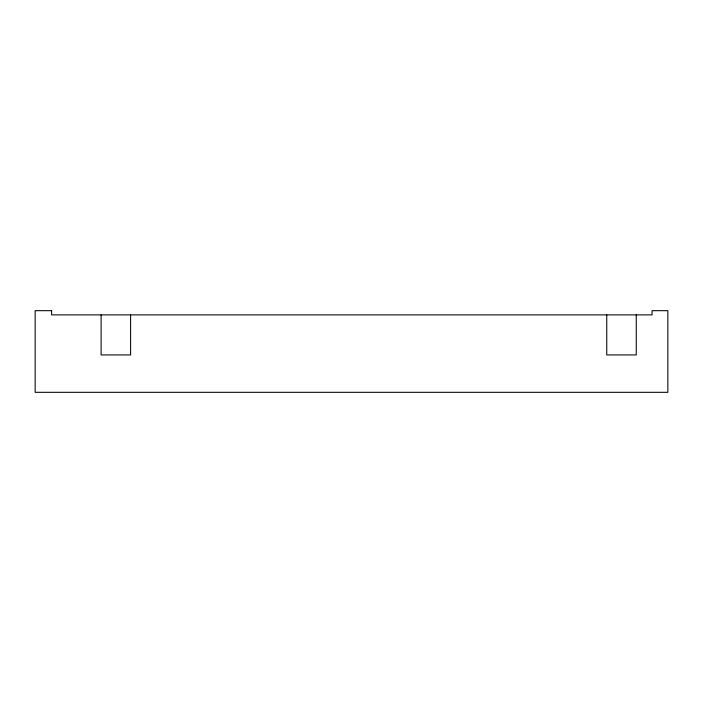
<?xml version="1.0" encoding="UTF-8"?>
<svg xmlns="http://www.w3.org/2000/svg" width="703" height="703" viewBox="0 0 703 703"><rect width="100%" height="100%" fill="white"/><g stroke="black" fill="none" stroke-linecap="round" stroke-linejoin="round"><path stroke-width="1.05" d="M636.25 314.891L636.25 354.927L606.751 354.927L606.751 314.891M130.6 314.891L130.6 354.927L101.1 354.927L101.1 314.891M51.591 310.682L35.15 310.682L35.15 392.318L667.85 392.318L667.85 310.682L652.05 310.682L652.05 314.891L51.591 314.891L51.591 310.682"/></g></svg>
